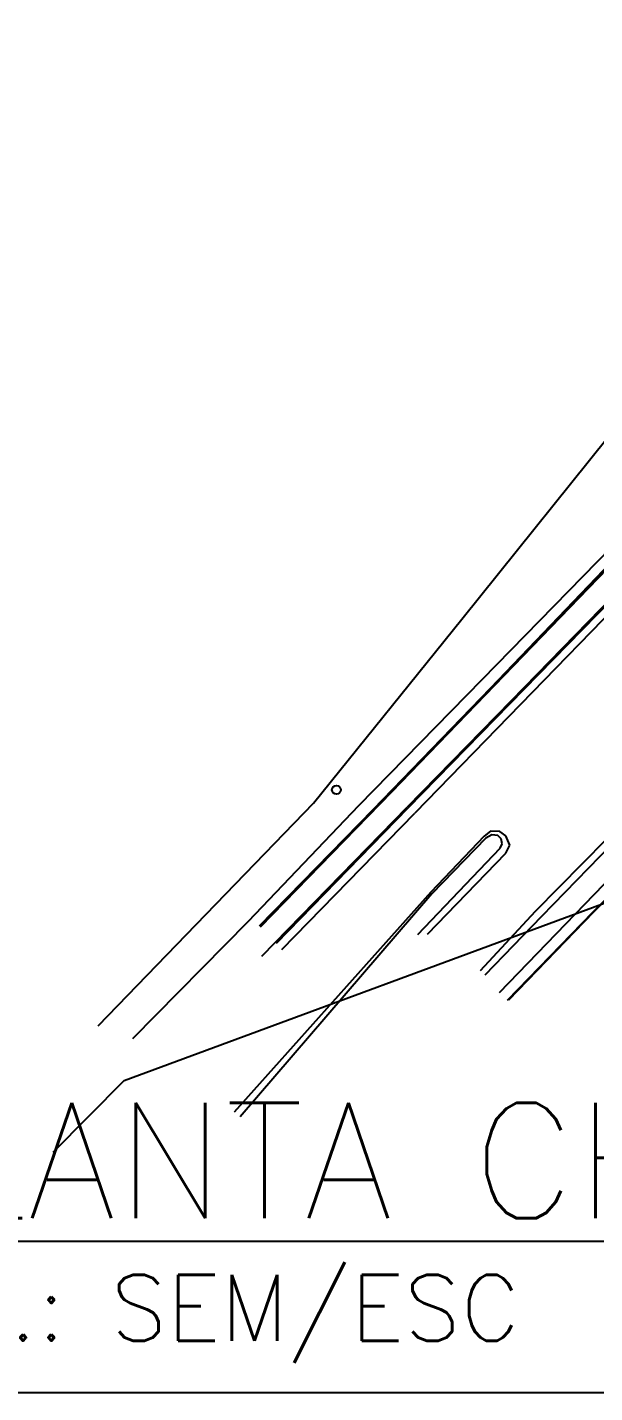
# Model space of a CAD drawing. Header units: metres. Extents: x 341 to 459, y 1341 to 1425.
# Drawn here: x 441.698 to 442.998, y 1409.328 to 1412.456 of the extents above; entities that cross this region are included whole.
import ezdxf

# ---------------------------------------------------------------- set-up
doc = ezdxf.new("R2010")
doc.units = ezdxf.units.M
doc.linetypes.add('CONTINUO', pattern=[0])
for name, color, linetype in [('B.ACESSO', 8, 'CONTINUO'), ('CR120_TXT3.0', 4, 'Continuous'), ('CR140_TXT 3.5', 4, 'Continuous'), ('CR80_TXT 2.0', 3, 'Continuous'), ('GSB_TIT. DE CORTE', 2, 'Continuous')]:
    doc.layers.add(name, color=color, linetype=linetype)
doc.styles.add('100CL', font='ROMANS.shx', dxfattribs={"width": 0.9})
doc.styles.add('ROMANS', font='ROMANS.SHX')
doc.styles.add('SIMPLEX', font='simplex_.ttf')

# ---------------------------------------------------------------- blocks, each defined once
blk = doc.blocks.new('sde')
at = {"layer": 'B.ACESSO'}
for p, q in [((329.5291, 221.8767, -0.2935), (329.0889, 221.3291, -0.2935)), ((329.1238, 221.2257, -0.2871), (329.647, 221.7611, -0.2871)), ((328.9685, 221.0327, -0.2925), (329.6519, 221.7403, -0.2925)), ((329.6568, 221.7505, -0.2875), (329.1382, 221.2085, -0.2875)), ((329.139, 221.2117, -0.2869), (329.6534, 221.749, -0.2869)), ((329.1718, 221.1838, -0.2933), (329.7144, 221.74, -0.2933)), ((329.7193, 221.728, -0.2951), (329.0084, 220.996, -0.2951)), ((329.6824, 221.7118, -0.2925), (329.174, 221.1891, -0.2925)), ((329.0889, 221.3291, -0.2935), (328.8339, 221.0128, -0.2935)), ((328.912, 221.0096, -0.2871), (329.1238, 221.2257, -0.2871)), ((328.9367, 221.0026, -0.2869), (329.139, 221.2117, -0.2869)), ((329.1382, 221.2085, -0.2875), (328.9681, 221.0334, -0.2875)), ((329.174, 221.1891, -0.2925), (328.9948, 221.0064, -0.2925)), ((328.9968, 221.0056, -0.2933), (329.1718, 221.1838, -0.2933)), ((328.9685, 221.0327, -0.2925), (328.7421, 220.8001, -0.2925)), ((328.9681, 221.0334, -0.2869), (328.7426, 220.8015, -0.2869)), ((328.8343, 221.0133, -0.2933), (328.4634, 220.6301, -0.2933)), ((328.7225, 220.8109, -0.2868), (328.912, 221.0096, -0.2868)), ((328.7452, 220.7507, -0.2924), (328.9948, 221.0064, -0.2924)), ((328.9367, 221.0026, -0.2869), (328.7405, 220.8018, -0.2869)), ((328.7703, 220.7731, -0.2923), (328.9968, 221.0056, -0.2923)), ((328.7798, 220.7622, -0.2946), (329.0084, 220.996, -0.2946)), ((329.1384, 220.9653, -0.2769), (329.1272, 220.9564, -0.2769)), ((329.1546, 220.9647, -0.2769), (329.1384, 220.9653, -0.2769)), ((329.1645, 220.9575, -0.2769), (329.1546, 220.9647, -0.2769)), ((329.0134, 220.7877, -0.275), (329.155, 220.9362, -0.275)), ((329.1272, 220.9564, -0.2769), (329.0355, 220.8602, -0.2769)), ((329.13, 220.9535, -0.275), (329.0375, 220.8577, -0.275)), ((329.1406, 220.9587, -0.275), (329.13, 220.9535, -0.275)), ((329.1507, 220.9577, -0.275), (329.1406, 220.9587, -0.275)), ((329.1565, 220.9518, -0.275), (329.1507, 220.9577, -0.275)), ((329.155, 220.9362, -0.275), (329.1584, 220.9437, -0.275)), ((329.1584, 220.9437, -0.275), (329.1565, 220.9518, -0.275)), ((329.1715, 220.941, -0.2769), (329.1645, 220.9575, -0.2769)), ((329.1647, 220.9273, -0.2769), (329.1715, 220.941, -0.2769)), ((329.3373, 220.9512, -0.2959), (329.2149, 220.8274, -0.2959)), ((329.3462, 220.9423, -0.2935), (329.2259, 220.8186, -0.2935)), ((329.03, 220.7884, -0.2769), (329.1647, 220.9273, -0.2769)), ((329.3144, 220.8263, -0.2922), (329.4031, 220.9151, -0.2922)), ((329.4032, 220.9147, -0.2649), (329.3152, 220.8263, -0.2649)), ((329.3002, 220.8399, -0.2919), (329.3658, 220.9073, -0.2919)), ((329.0355, 220.8602, -0.2769), (328.6979, 220.4827, -0.2769)), ((329.0375, 220.8577, -0.275), (328.708, 220.4747, -0.275)), ((329.2149, 220.8274, -0.2959), (329.1203, 220.7251, -0.2959)), ((329.1536, 220.688, -0.2919), (329.3002, 220.8399, -0.2919)), ((329.1675, 220.6749, -0.2922), (329.3144, 220.8263, -0.2922)), ((329.3152, 220.8263, -0.2649), (329.1693, 220.6749, -0.2649)), ((328.5236, 220.6091, -0.2868), (328.7225, 220.8109, -0.2868)), ((329.2259, 220.8186, -0.2935), (329.1283, 220.7181, -0.2935))]:
    blk.add_line(p, q, dxfattribs=at)
blk.add_polyline3d([(328.3863, 220.414, -0.292), (328.5084, 220.5368, -0.2918), (329.3927, 220.8632, -0.2918), (330.1865, 221.6767, -0.2922), (330.8267, 222.2441, -0.292), (333.4201, 222.2808, -0.2912), (335.0162, 223.1213, -0.2913)], dxfattribs=at)
blk.add_circle((328.8734, 221.0363, -0.2895), 0.00757, dxfattribs=at)
blk = doc.blocks.new('TITULO CORTE')
at = {"layer": 'CR140_TXT 3.5', "style": 'ROMANS', "width": 0.9}
blk.add_attdef('%%UTITULO', (0.431, 0.69), '', height=3.5, dxfattribs=at)
at = {"layer": 'CR80_TXT 2.0', "style": '100CL'}
blk.add_attdef('ESCALA', (1.526, -3.092), '', height=2, dxfattribs=at)

msp = doc.modelspace()

# ---------------------------------------------------------------- linework, layer by layer
at = {"color": 4}
msp.add_lwpolyline([(440.9003, 1424.139), (458.4003, 1424.139), (458.4176, 1409.3284), (440.9176, 1409.3284)], close=True, dxfattribs=at)

# ---------------------------------------------------------------- block references
at = {"color": 10, "xscale": 1.333333333333339, "yscale": 1.333333333333339, "zscale": 1.333333333333339}
msp.add_blockref('sde', (3.9083, 1115.9943), dxfattribs=at)
at = {"layer": 'GSB_TIT. DE CORTE'}
ref = msp.add_blockref('TITULO CORTE', (438.3373, 1409.3597), dxfattribs=dict(at, xscale=0.1509862048285686, yscale=0.1509862048285686, zscale=0.1509862048285686))
ref.add_attrib('%%UTITULO', '%%UPLANTA CHAVE', (441.2673, 1409.7281), dxfattribs={"layer": 'CR120_TXT3.0', "color": 4, "height": 0.264226, "style": 'SIMPLEX'})
ref.add_attrib('ESCALA', 'ESC.: SEM/ESC', (441.2673, 1409.4473), dxfattribs={"layer": 'CR80_TXT 2.0', "color": 3, "height": 0.150986, "style": 'SIMPLEX'})

doc.saveas('drawing.dxf')
